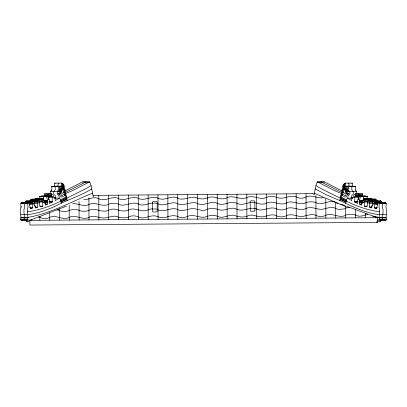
<?xml version="1.0" encoding="UTF-8"?>
<svg xmlns="http://www.w3.org/2000/svg" width="407" height="407" viewBox="0 0 407 407"><rect width="100%" height="100%" fill="white"/><g stroke="black" fill="none" stroke-linecap="round" stroke-linejoin="round"><path stroke-width="0.61" d="M25.407 202.554L25.834 201.384L32.794 201.384L33.171 200.539L33.893 201.938A2.824 2.03 90 0 1 34.02 202.427L34.524 205.164L34.905 206.054L35.419 206.186L35.144 207.931L37.179 207.407L37.607 207.046L37.439 203.993L38.09 201.765L37.551 202.32L34.071 202.32L33.715 201.094L34.865 199.13L35.073 199.338M37.551 202.32C36.945 201.338 37.683 199.516 38.502 199.318C39.026 200.727 39.555 203.693 39.576 205.225L40.405 206.766A27.355 19.678 90 0 1 41.412 206.497L42.649 206.181L42.425 203.174L42.827 200.946L42.389 201.877L38.909 201.877L42.46 201.791M353.429 186.762L352.37 186.101L352.309 183.104L345.35 183.104L345.411 186.101L346.469 186.762L347.034 189.804L347.659 189.499L347.761 188.263A5.581 4.014 -90 0 1 347.873 187.159L348.056 186.564C348.936 186.849 347.588 189.718 348.885 190.659C350.152 191.819 350.422 194.307 348.697 195.207A1.75 1.262 -90 0 0 348.005 196.332L347.659 198L348.229 198.423A44.989 32.362 -90 0 0 349.705 199.415L351.74 200.565L351.846 197.716L352.574 198.173L352.854 197.95L353.942 195.019A2.483 1.786 -90 0 1 354.578 194.515L355.489 193.895L355.311 195.233L355.708 195.808L354.512 196.947L354.884 198.855A1.48 1.068 -90 0 1 354.772 199.399L354.578 201.953L356.054 202.635A55.845 40.171 -90 0 0 357.081 203.134L357.55 203.352L356.959 201.989C357.412 199.74 358.613 199.13 358.771 197.151C357.987 194.805 359.584 197.741 360.353 196.413L367.44 196.444L366.834 199.048M362.261 193.91C362.169 194.475 362.912 195.686 362.347 196.342M59.198 193.025L59.498 194.073L60.2 193.788A1.043 0.748 -90 0 0 60.328 193.31L60.022 192.43M60.536 191.219C59.3 190.852 61.274 190.522 60.877 192.669A0.58 0.417 -90 0 1 60.607 192.964L60.19 192.887M345.35 183.104C340.969 185.266 347.023 189.876 346.123 192.669A0.58 0.417 -90 0 0 346.393 192.964L346.978 192.43M53.571 186.762L54.63 186.101L54.691 183.104L61.65 183.104L63.502 184.473A3.861 2.778 -90 0 1 64.062 185.673L64.815 189.54A3.994 2.874 -90 0 1 64.937 189.855L65.644 193.361L66.712 193.066L72.019 190.847L89.403 181.949L89.835 182.092L91.092 185.526L93.31 196.805M50.183 193.793C49.934 191.158 52.691 189.209 51.714 186.452L58.756 186.426L59.127 187.159A5.581 4.014 90 0 1 59.239 188.263L59.341 189.499L59.966 189.804L60.531 186.762L61.589 186.101L61.65 183.104M344.765 183.333C343.925 186.162 346.031 187.978 346.876 190.364M42.389 201.877L41.982 199.751L42.638 198.555L43.061 198.545L43.859 200.076L44.297 202.513L44.862 203.342L45.335 202.579L45.462 203.235A13.477 9.697 90 0 1 45.472 204.665L45.447 205.153L45.772 205.026A10.211 7.341 90 0 0 46.072 204.904L47.553 204.049C46.159 201.175 48.85 202.961 47.431 200.341A4.579 3.292 -90 0 1 47.126 199.048C46.362 195.136 46.235 197.777 48.413 196.032C47.705 198.723 49.593 199.41 50.041 201.989L49.451 203.352L49.919 203.134A55.845 40.171 -90 0 0 50.946 202.635L52.422 201.953L52.223 199.399A1.48 1.068 -90 0 1 52.116 198.855C52.233 197.975 53.093 196.24 51.511 196.306L44.551 196.306L44.551 193.895L51.623 193.869L52.422 194.515A2.483 1.786 -90 0 1 53.058 195.019L54.146 197.95L54.426 198.173L55.154 197.716L55.26 200.565L57.295 199.415A44.989 32.362 -90 0 0 58.771 198.423L59.341 198L58.995 196.332A1.75 1.262 -90 0 0 58.303 195.207C55.042 192.73 59.961 189.418 58.756 186.426M31.899 219.836L29.742 220.202L27.6 219.78C28.582 215.837 26.404 211.274 27.986 207.26A1.46 1.053 -90 0 0 28.007 206.563C27.686 205.225 27.427 201.897 29.345 202.345L29.736 203.525L29.497 204.787M29.385 204.075C30.932 204.818 34.483 202.437 32.779 205.133A1.196 0.86 -90 0 0 32.677 205.998L32.25 208.221L30.377 208.353L29.599 205.398A9.04 6.502 90 0 0 29.711 204.772L29.701 203.693M377.503 204.787L377.238 203.815L377.655 202.345C379.573 201.897 379.314 205.225 378.993 206.563A1.46 1.053 -90 0 0 379.014 207.26C380.601 211.274 378.444 215.827 379.4 219.78L377.258 220.202M60.068 193.371C59.697 194.485 59.178 192.318 60.17 192.806M383.14 220.019L385.907 220.126L386.36 219.78C385.404 215.827 387.561 211.274 385.978 207.26A1.46 1.053 -90 0 1 385.953 206.563C386.274 205.225 386.538 201.897 384.615 202.345L377.655 202.345M35.292 199.196L35.679 198.555L43.061 198.545M381.593 202.554L381.166 201.384L374.206 201.384L373.829 200.539L373.107 201.938A2.824 2.03 -90 0 0 372.98 202.427L372.476 205.164L372.095 206.054L371.581 206.186L371.856 207.931L369.821 207.407L369.393 207.046L369.561 203.993L368.91 201.765L369.449 202.32L372.929 202.32L373.285 201.094L372.135 199.13L371.927 199.338M51.511 196.306L51.557 193.869M344.307 183.623L344.302 183.705A26.134 18.803 90 0 0 344.286 184.666C343.539 187.352 346.159 188.645 346.611 190.975M29.345 202.345L22.385 202.345C20.462 201.897 20.726 205.225 21.047 206.563A1.46 1.053 90 0 1 21.022 207.26C19.444 211.274 21.622 215.837 20.64 219.78L21.093 220.126L23.86 220.019M343.569 184.707C343.04 187.22 344.322 189.072 345.721 190.822A7.977 5.739 -90 0 1 345.945 191.534L346.077 192.109M377.299 203.693L377.289 204.772A9.04 6.502 -90 0 0 377.401 205.398L376.623 208.353L374.75 208.221L374.323 205.998A1.196 0.86 -90 0 0 374.221 205.133C372.517 202.437 376.068 204.818 377.615 204.075M63.156 192.786L63.757 189.158A24.308 17.486 -90 0 0 63.706 188.192L64.367 190.059L64.133 192.328A3.068 2.208 90 0 1 64.184 192.74L65.069 193.071L65.807 195.279M368.269 201.241C368.849 200.219 368.142 198.036 367.323 198.835M368.03 203.485L368.009 202.874M346.24 191.336C346.622 189.799 347.247 192.216 346.464 191.219M355.016 186.564L355.387 186.681L355.326 189.448L356.624 191.661L356.817 193.793M362.825 202.579L361.665 202.579L361.538 203.235A13.477 9.697 -90 0 0 361.528 204.665L361.553 205.153L361.228 205.026A10.211 7.341 90 0 1 360.928 204.904L359.447 204.049C360.861 201.124 358.129 202.976 359.569 200.341A4.579 3.292 -90 0 0 359.874 199.048L360.353 196.413M342.353 192.669L342.363 192.587A3.368 2.422 -90 0 0 342.363 191.865L342.272 190.964A3.546 2.554 -90 0 0 342.195 190.4L342.063 189.855A3.994 2.874 90 0 1 342.185 189.54L342.938 185.673A3.861 2.778 -90 0 1 343.498 184.473L343.956 183.923M346.342 192.333L346.596 192.562L346.357 191.936M374.079 204.09L374.654 202.396L374.206 201.384M369.449 202.32C370.055 201.338 369.317 199.516 368.498 199.318C367.974 200.727 367.445 203.693 367.424 205.225L366.595 206.766A27.355 19.678 -90 0 0 365.588 206.497L364.351 206.181L364.575 203.174L364.173 200.946L364.611 201.877L368.091 201.877L364.54 201.791M361.665 202.579L362.138 203.342L362.367 203.154L363.324 199.511L363.939 198.545L364.362 198.555L365.018 199.751L364.611 201.877M38.991 202.874L38.97 203.485M386.182 214.606C375.458 215.435 365.13 211.777 355.357 207.804A171.261 123.194 90 0 1 351.149 205.932L339.855 200.514L340.425 196.866A5.194 3.734 90 0 1 340.588 196.383L341.468 192.933M39.382 201.455L39.128 202.508M351.002 198.158L351.485 196.332A1.75 1.262 -90 0 1 352.177 195.207C353.902 194.307 353.632 191.819 352.365 190.659C351.068 189.718 352.416 186.849 351.536 186.564M314.021 194.785L315.908 185.526L317.165 182.092L317.597 181.949L324.557 181.949L341.941 190.847M377.04 220.736L379.99 221.881L380.296 220.218M43.763 200.575L43.951 200.341A4.579 3.292 90 0 1 43.646 199.048L43.04 196.444L43.686 196.749M363.242 200.727L362.53 201.49L362.561 202.147M37.815 199.954L30.856 199.954L30.296 200.931M42.272 199.435L38.573 199.44L38.731 201.241M60.923 192.109L61.055 191.534A7.977 5.739 90 0 1 61.279 190.822C62.678 189.067 63.96 187.22 63.431 184.707M30.856 199.954L31.436 199.115L42.277 199.038M345.66 203.327L346.881 198.85A24.898 17.913 90 0 0 347.425 198.265L352.879 198M32.794 201.384L32.346 202.396L32.921 204.09M362.637 202.07C362.825 201.185 362.968 202.89 363.288 202.264M41.443 196.378L41.453 196.032L40.476 196.795M44.928 196.378L44.933 196.032L43.956 196.795M64.937 189.855L64.81 190.405A3.546 2.554 90 0 0 64.728 190.964L64.637 191.865A3.368 2.422 90 0 0 64.637 192.587L64.647 192.669M60.389 190.975C60.841 188.645 63.461 187.352 62.714 184.666A26.134 18.803 -90 0 0 62.698 183.705L62.693 183.623M44.439 202.147L44.47 201.49L43.758 200.727M34.6 202.213L33.995 203.632L37.475 203.632M60.76 191.336C61.645 188.95 63.919 186.915 63.044 183.923M64.794 194.037C64.815 196.759 63.874 195.818 64.438 193.793L62.434 195.599C60.913 196.662 60.363 194.119 61.823 193.656L63.278 192.816L64.184 192.74M40.166 199.048L39.56 196.444L40.207 196.749L47.166 196.749M342.063 189.855L341.356 193.361L340.288 193.066L334.981 190.847L317.597 181.949M342.206 194.037C340.415 200.01 342.857 192.369 341.193 195.279M29.492 203.958L29.625 203.683M347.436 194.444L347.41 194.521A9.453 6.802 90 0 1 347.059 195.385C346.733 196.52 345.385 197.619 344.251 196.81A21.719 15.624 -90 0 0 343.422 196.378L343.371 196.357M25.834 201.384L26.211 200.539L37.617 200.483M60.124 190.364C60.953 187.973 63.095 186.167 62.235 183.333M379.99 221.881L380.657 220.126M375.458 199.318L376.704 200.931M60.928 193.03L61.666 190.715L63.136 189.275A1.47 1.058 90 0 0 63.283 188.96L63.324 188.833A5.902 4.243 -90 0 1 63.446 188.395L63.792 186.833A17.44 12.546 90 0 0 63.879 185.882A17.44 12.546 -90 0 1 63.858 186.152M60.689 191.666L60.063 191.733A1.506 1.084 90 0 1 59.86 191.524L59.819 191.463M349.033 193.564C346.082 196.449 349.181 191.321 348.031 193.818M377.121 200.788C377.94 201.796 379.756 203.642 374.633 202.554M380.601 200.788L380.789 200.539L381.166 201.384M58.969 193.818C57.819 191.321 60.918 196.449 57.967 193.564M370.802 198.835L371.321 198.555L371.708 199.196M365.557 196.378L365.547 196.032L366.524 196.795M347.181 191.463L347.14 191.524A1.506 1.084 90 0 1 346.937 191.733L346.311 191.666M346.81 192.887L346.672 193.31A1.043 0.748 -90 0 0 346.8 193.788L347.502 194.073L347.802 193.025M43.712 202.264C44.312 201.897 46.347 201.312 47.772 201.816M128.444 209.961C125.722 211.543 121.912 210.984 118.91 210.394C115.99 208.628 110.974 208.608 108.053 210.531C101.979 212.836 96.668 208.165 90.593 209.676C87.21 211.559 82.646 211.859 79.09 210.383C75.336 208.618 70.777 209.605 67.191 211.208C63.553 211.93 60.272 210.979 57.077 209.793M51.165 191.081L51.343 190.934A1.694 1.221 90 0 1 51.506 190.837A1.694 1.221 -90 0 0 51.343 190.934M380.942 202.569L381.135 202.345C383.053 201.897 382.794 205.225 382.473 206.563A1.46 1.053 -90 0 0 382.499 207.26C384.081 211.274 381.924 215.827 382.88 219.78L382.422 220.126L379.66 220.019M57.051 186.762C59.168 186.584 57.031 182.504 58.756 183.333M306.044 202.65C299.817 205.84 293.381 200.158 286.94 202.523L286.325 203.078M128.444 209.946C134.381 206.954 139.998 211.869 146.042 210.617C148.199 210.185 149.944 208.537 152.355 208.974A13.07 4.635 -0.5 0 1 153.032 208.964C154.797 209.086 156.995 208.638 158.364 210.063C164.83 212.571 170.462 207.112 176.948 209.162C181.14 212.169 186.533 209.468 191 208.75C196.591 207.692 202.065 212.576 207.387 209.239C211.604 207.555 216.203 208.745 220.207 210.098C225.86 210.948 231.522 206.013 237.001 209.325C243.986 212.388 251.17 205.372 257.87 209.636C264.072 211.289 269.088 206.654 275.269 208.282C278.51 210.363 283.781 210.561 286.971 208.389C293.539 205.952 300.559 212.164 306.776 208.114C311.92 206.405 316.371 209.284 321.26 209.371C325.905 208.939 330.382 206.176 335.266 208.13C337.876 210.246 342.058 209.05 345.116 208.74L345.97 207.941L349.491 207.463M358.781 193.91C360.19 195.93 357.158 196.479 358.363 198.855A1.48 1.068 -90 0 1 358.292 199.277M55.464 186.564C54.584 186.849 55.932 189.718 54.635 190.659C53.368 191.819 53.098 194.307 54.823 195.207A1.75 1.262 -90 0 1 55.515 196.332L55.861 198L55.291 198.423M246.637 197.614C253.276 194.398 259.92 200.559 266.437 197.487C269.699 195.904 274.003 196.459 277.396 197.553C283.837 200.035 289.642 194.419 296.169 196.871C298.962 198.743 303.312 198.606 306.166 196.881A2.956 1.048 -0.5 0 1 307.209 196.54C312.897 194.795 317.658 198.84 323.265 197.756M286.325 203.093C279.66 206.283 273.046 199.74 266.575 203.118C261.477 205.901 256.476 202.233 251.378 202.381C246.647 202.884 241.366 205.917 236.686 203.179C230.174 199.969 223.575 206.878 217.236 203.286M306.044 202.635C309.824 201.221 314.352 201.582 317.882 203.388C323.941 204.619 329.126 199.842 335.226 202.243L336.116 202.976L337.937 203.271M90.99 185.638L89.27 186.681A150.987 108.608 -90 0 1 84.366 189.448L66.89 198.102M246.647 197.675C240.247 200.498 234.106 194.999 227.605 197.426C222.013 201.333 215.552 195.899 209.62 197.141C206.644 198.28 203.642 199.354 200.239 198.779C197.782 199.069 196.189 196.769 193.701 197.227C188.182 197.156 181.853 201.272 176.607 197.583C170.187 195.462 164.113 201.572 157.992 198.133M60.638 199.959L66.239 196.667M61.34 203.327L60.796 200.717L66.758 197.207M91.88 188.879C80.54 195.93 67.572 199.623 55.851 205.932A171.261 123.194 -90 0 1 51.643 207.804C41.865 211.772 31.543 215.435 20.818 214.606M92.689 193.071C71.495 201.73 50.997 213.273 28.241 217.363M65.059 190.847L82.443 181.949L89.403 181.949M348.244 183.333C349.969 182.504 347.832 186.584 349.949 186.762M351.724 183.333L352.309 183.104M60.933 201.012C50.382 206.232 39.169 210.2 27.467 211.788M63.629 196.357L63.578 196.383A21.719 15.624 90 0 0 62.749 196.81C61.615 197.614 60.267 196.52 59.941 195.385A9.453 6.802 -90 0 1 59.59 194.521L59.564 194.444M65.959 192.048L85.923 181.949L86.355 182.092M363.314 196.749L363.96 196.444L363.354 199.048A4.579 3.292 -90 0 1 363.049 200.341L363.237 200.575M347.263 206.456L377.447 217.699L377.487 222.385L29.93 225.051L29.894 220.365L64.555 206.883M64.688 206.822L66.458 206.135M93.01 195.803L94.175 195.35L312.983 193.666M57.641 209.569L59.346 208.908L59.386 220.228M26.343 220.126L27.01 221.881L29.96 220.736M320.645 182.092L321.077 181.949L341.041 192.048M324.557 181.949L317.165 182.092M51.714 186.452L51.984 186.564M354.756 196.454L358.241 196.454M27.34 220.019L24.578 220.126L24.12 219.78C25.102 215.837 22.924 211.274 24.501 207.26A1.46 1.053 -90 0 0 24.527 206.563C24.206 205.225 23.947 201.897 25.865 202.345L26.058 202.569M359.605 202.432L363.085 202.432M367.887 214.362C364.397 215.054 361.207 216.921 357.417 215.888C354.085 213.812 349.862 214.275 346.133 214.85L345.207 215.674C338.705 218.127 333.15 213.024 326.679 214.916C323.519 216.885 318.717 217.175 315.547 215.13C311.223 213.746 307.168 215.527 303.067 216.371C297.512 217.185 292.765 213.334 287.123 215.308C283.969 217.45 278.673 217.455 275.493 215.303C269.933 213.482 265.547 217.526 260.114 216.789C255.774 216.376 251.053 213.461 246.891 216.336C242.633 217.77 238.131 216.799 234.183 215.369C228.388 214.189 222.833 219.465 217.282 216.127C213.176 214.652 208.649 215.573 204.828 217.16C199.069 217.979 193.93 214.016 188.07 216.168C185.032 217.852 180.103 218.223 177.137 216.214C173.097 214.962 169.19 216.163 165.517 217.465C162.027 218.137 158.883 217.14 155.784 216.01C149.791 214.83 144.851 219.643 138.782 217.241C135.892 215.298 130.789 215.374 127.956 217.389L123.377 217.872L119.068 217.45C114.387 214.23 108.791 218.02 103.775 218.02C98.545 217.893 92.877 214.474 87.922 217.882C81.486 219.892 75.666 214.301 69.378 217.313C63.426 220.853 57.412 215.15 51.211 216.875A2.381 0.845 -0.5 0 0 49.771 217.399C47.08 218.966 42.806 219.149 40.1 217.272A0.941 0.336 -0.5 0 0 39.866 217.17L38.619 216.977L39.85 216.499L39.871 220.38M342.262 194.098C342.139 196.851 343.162 195.706 342.562 193.793L344.566 195.599C346.087 196.662 346.637 194.119 345.177 193.656L343.722 192.816L342.109 192.867L341.234 195.233M72.65 203.734C78.21 203.103 83.359 207.188 88.924 204.589C95.172 201.144 101.587 207.255 108.059 204.635C110.908 202.61 115.43 203.205 118.544 204.166M83.761 199.725C88.695 199.659 93.02 196.403 98.143 198.326C104.406 202.493 111.253 195.726 117.852 198.214C124.145 202.177 131.375 195.411 138.065 198.173C144.485 201.938 151.282 194.953 157.987 198.123M29.894 220.365L377.447 217.699M89.835 182.092L82.443 181.949M54.63 186.101L61.589 186.101M345.411 186.101L352.37 186.101M348.244 186.426L355.286 186.452M51.674 186.492L58.944 186.564M348.056 186.564L355.326 186.492M51.613 186.681L58.572 186.681M348.428 186.681L355.387 186.681M58.791 186.762L60.531 186.762M346.469 186.762L348.209 186.762M50.376 191.661L57.336 191.661M349.664 191.661L356.624 191.661M355.443 193.869L362.449 193.895M44.531 193.961L51.491 193.961M355.509 193.961L362.469 193.961M44.724 195.121L51.684 195.121M355.316 195.121L362.276 195.121M44.729 195.233L51.689 195.233M355.311 195.233L362.271 195.233M44.684 195.309L51.643 195.309M355.357 195.309L362.316 195.309M44.317 195.67L51.277 195.67M355.723 195.67L362.683 195.67M44.312 195.736L51.272 195.736M355.728 195.736L362.688 195.736M41.453 196.032L51.394 195.986M355.606 195.986L365.547 196.032M41.519 196.123L48.479 196.123M358.521 196.123L365.481 196.123M355.489 196.306L362.449 196.306M39.56 196.444L46.647 196.413M48.219 193.91C47.431 196.459 48.077 197.212 52.244 196.454M39.515 196.606L47.497 196.657M359.503 196.657L367.485 196.606M359.834 196.749L366.793 196.749L367.44 196.444M47.868 197.253L52.508 197.253M354.492 197.253L359.132 197.253M53.953 197.66L55.113 197.66M351.887 197.66L353.047 197.66M53.994 197.716L55.154 197.716M351.846 197.716L353.006 197.716M54.121 198L59.575 198.265A24.898 17.913 90 0 0 60.119 198.85L60.796 200.717M363.939 198.545L371.321 198.555M35.679 198.555L43.122 198.779M363.878 198.779L371.174 198.708M48.006 199.089L49.166 199.089M357.834 199.089L358.994 199.089M364.723 199.038L375.564 199.115L368.656 199.13M38.344 199.13L31.543 199.318M364.728 199.435L368.427 199.44M30.952 199.715L38.049 199.659M368.951 199.659L376.048 199.715M30.901 199.771L37.861 199.771M369.139 199.771L376.099 199.771M369.185 199.954L376.144 199.954M30.667 200.096L37.627 200.096M369.373 200.096L376.333 200.096M43.951 200.341L47.431 200.341M359.569 200.341L363.049 200.341M43.931 200.448L47.41 200.448M359.59 200.448L363.069 200.448M38.68 200.498L42.165 200.498M364.835 200.498L368.32 200.498M369.383 200.483L380.789 200.539M43.732 200.641L47.243 200.575M359.757 200.575L363.268 200.641M33.715 201.094L37.195 201.094M369.805 201.094L373.285 201.094M33.715 201.2L37.195 201.2M369.805 201.2L373.285 201.2M26.033 201.292L32.998 201.292M374.002 201.292L380.967 201.292M33.822 201.358L37.525 201.373M369.475 201.373L373.178 201.358M44.47 201.49L47.955 201.49M359.045 201.49L362.53 201.49M49.613 201.714L52.513 201.714M354.487 201.714L357.387 201.714M359.228 201.816L362.749 201.775M25.534 201.872L32.585 201.867M374.415 201.867L381.466 201.872M25.493 201.938L32.453 201.938M49.522 201.953L52.422 201.953M354.578 201.953L357.478 201.953M374.547 201.938L381.507 201.938M43.513 202.126L47.054 202.096M359.946 202.096L363.487 202.126M21.332 202.386L32.346 202.396M43.87 202.427L47.436 202.381M359.564 202.381L363.13 202.427M374.654 202.396L385.668 202.386M43.915 202.432L47.395 202.432M21.271 202.554L28.231 202.554M32.367 202.554C27.244 203.556 29.055 201.852 29.879 200.788M44.175 202.579L45.335 202.579M378.769 202.554L385.729 202.554M44.022 202.711L45.182 202.711M361.818 202.711L362.978 202.711M44.261 202.803L45.421 202.803M361.579 202.803L362.739 202.803M29.66 202.89L32.56 202.89M374.44 202.89L377.34 202.89M21.276 202.966L28.236 202.966M378.764 202.966L385.724 202.966M21.23 203.088L28.195 203.088M378.805 203.088L385.77 203.088M20.955 203.337L27.915 203.337M379.085 203.337L386.045 203.337M20.884 203.515L27.844 203.515M379.156 203.515L386.116 203.515M369.525 203.632L373.005 203.632L372.4 202.213M29.548 203.77L33.028 203.77M373.972 203.77L377.508 203.958M29.762 203.815L33.242 203.815M373.758 203.815L377.238 203.815M45.233 204.049L47.553 204.049M359.447 204.049L361.767 204.049M34.188 205.967L35.348 205.967M371.652 205.967L372.812 205.967M39.749 206.181L42.649 206.181M364.351 206.181L367.251 206.181M35.287 207.046L37.607 207.046M369.393 207.046L371.713 207.046M29.675 207.504L32.575 207.504M374.425 207.504L377.325 207.504M30.51 208.221L32.25 208.221M374.75 208.221L376.49 208.221M21.133 217.318L28.093 217.318M378.907 217.318L385.867 217.318M20.655 217.928L27.615 217.928M379.385 217.928L386.345 217.928M20.64 219.78L27.6 219.78M379.4 219.78L386.36 219.78M21.093 220.126L28.058 220.126M378.942 220.126L385.907 220.126M60.643 191.936L60.404 192.562L60.658 192.333M346.83 192.806C347.822 192.318 347.303 194.485 346.932 193.371M379.533 211.788C367.831 210.2 356.618 206.232 346.067 201.012M378.759 217.363L372.542 216.112M38.629 199.42L39.158 198.555L39.677 198.835M35.826 198.708L36.198 198.835M54.691 183.104L55.276 183.333M312.968 193.671L314.148 194.108M333.079 201.165L334.844 201.826M340.761 204.029L344.912 205.576M376.302 221.942L377.487 222.385M339.855 200.514L326.556 194.928L315.12 188.879M346.962 207.046L322.67 196.932L314.311 193.071M340.11 198.102L322.634 189.448A150.987 108.608 90 0 1 317.73 186.681L316.01 185.638M217.297 219.017L217.236 203.276C210.511 200.127 203.668 207.127 197.232 203.291C190.486 200.631 183.277 207.351 176.953 203.297C170.436 201.078 164.28 207.138 157.952 203.856C156.171 202.686 153.836 203.19 151.796 203.118C147.41 203.765 142.511 206.614 138.202 203.892C131.563 201.048 125.585 207 118.905 204.533L118.544 204.197M340.242 197.207L346.204 200.717M340.761 196.667L346.362 199.959M351.709 198.423L351.139 198M48.759 196.454L49.028 197.253L48.636 198.855A1.48 1.068 90 0 0 48.708 199.277M44.251 201.775L44.363 202.07M355.835 191.081L355.657 190.934A1.694 1.221 -90 0 0 355.494 190.837M65.766 195.233L65.049 194.622L65.619 195.65L65.476 196.225L64.916 195.508L64.738 194.098M346.072 193.03L345.334 190.715L343.864 189.275A1.47 1.058 -90 0 1 343.717 188.96L343.676 188.833A5.902 4.243 90 0 0 343.554 188.395L343.208 186.833A17.44 12.546 -90 0 1 343.121 185.882A17.44 12.546 90 0 0 343.142 186.152M363.044 196.795L362.067 196.032L362.072 196.378M367.872 202.508L367.618 201.455M65.532 192.933L66.412 196.383A5.194 3.734 -90 0 1 66.575 196.866L67.145 200.514M26.704 220.218L27.01 221.881M343.844 192.786L343.243 189.158A24.308 17.486 90 0 1 343.294 188.192L342.633 190.059L342.867 192.328A3.068 2.208 90 0 0 342.816 192.74M375.203 217.104L375.208 217.806M365.328 213.4L365.349 217.882M355.433 209.691L355.469 217.959M345.548 205.988L345.599 218.035M335.683 202.289L335.744 218.111M325.788 198.758L325.865 218.183M315.903 195.411L315.985 218.259M306.033 193.737L306.054 198.321M306.028 198.275L306.105 218.335M296.154 193.813L296.245 218.411M286.284 193.89L286.386 218.488M276.424 193.966L276.521 218.564M266.554 194.042L266.636 218.64M256.675 194.119L256.771 218.717M246.8 194.195L246.901 218.793M236.93 194.271L237.042 218.864M227.07 194.343L227.152 218.941M217.206 194.419L217.236 203.276M207.356 199.069L207.438 219.093M207.321 194.495L207.336 199.054M197.456 194.571L197.558 219.17M187.586 194.648L187.708 219.246M177.727 194.724L177.808 219.322M167.837 194.8L167.949 219.398M157.982 194.877L158.079 219.47M148.123 194.948L148.214 219.546M138.243 195.024L138.355 219.622M128.388 195.101L128.485 219.699M118.503 195.177L118.605 219.775M108.638 195.253L108.745 219.851M98.769 195.329L98.784 199.857M98.784 199.939L98.865 219.928M88.919 197.878L88.93 199.934M88.904 200.02L88.985 220.004M79.055 201.485L79.131 220.07M69.19 205.077L69.251 220.156M49.486 212.744L49.517 220.304M61.625 201.465A0.824 0.59 90 0 1 61.691 201.262C62.383 200.722 62.225 202.711 61.432 201.953C60.404 200.717 62.81 199.394 62.592 201.373A1.236 0.89 -90 0 1 62.505 201.755M63.624 200.514A0.824 0.59 -90 0 1 63.69 200.305C64.382 199.766 64.225 201.755 63.431 200.997C62.403 199.761 64.81 198.438 64.591 200.417A1.236 0.89 -90 0 1 64.504 200.804M65.435 199.639A0.824 0.59 -90 0 1 65.502 199.43C66.193 198.891 66.036 200.88 65.242 200.122C64.214 198.891 66.621 197.563 66.402 199.542A1.236 0.89 -90 0 1 66.316 199.929M345.375 201.465A0.824 0.59 -90 0 0 345.309 201.262C344.617 200.722 344.775 202.711 345.568 201.953C346.596 200.717 344.19 199.394 344.408 201.373A1.236 0.89 -90 0 0 344.495 201.755M343.376 200.514A0.824 0.59 -90 0 0 343.31 200.305C342.618 199.766 342.775 201.755 343.569 200.997C344.597 199.761 342.19 198.438 342.409 200.417A1.236 0.89 -90 0 0 342.496 200.804M341.565 199.639A0.824 0.59 -90 0 0 341.498 199.43C340.807 198.891 340.964 200.88 341.758 200.122C342.786 198.891 340.379 197.563 340.598 199.542A1.236 0.89 -90 0 0 340.684 199.929M62.698 183.705A26.134 18.803 90 0 1 62.709 184.259M21.047 206.563A1.46 1.053 -90 0 1 21.022 207.26M59.961 190.161L59.966 190.542A1.938 1.394 -90 0 1 59.951 190.924L59.559 191.382A1.348 0.972 -90 0 1 59.29 191.056C59.005 190.751 59.966 189.469 59.961 190.161M152.544 202.223L152.533 211.574A1.211 0.432 -0.5 0 0 153.754 211.955L156.034 211.935A1.211 0.432 -0.5 0 0 157.183 211.492L157.204 202.03A1.211 0.427 -0.5 0 0 156.018 201.607L153.765 201.623A1.211 0.432 -0.5 0 0 152.549 202.03L152.544 202.223M347.039 190.288L347.034 190.542A1.938 1.394 -90 0 0 347.049 190.924L347.441 191.382A1.348 0.972 -90 0 0 347.71 191.056L347.039 189.901L347.039 190.288M254.919 210.643L254.914 210.79A1.211 0.432 -0.5 0 1 253.698 211.187L251.419 211.208A1.211 0.432 -0.5 0 1 250.259 210.78L250.168 201.317A1.211 0.427 -0.5 0 1 251.348 200.88L253.602 200.86A1.211 0.432 -0.5 0 1 254.823 201.246L254.919 210.643M348.239 191C348.051 192.023 349.435 191.534 348.697 190.934A1.694 1.221 90 0 0 348.529 190.837L348.239 191M58.771 191.117L58.303 191.677L58.303 190.934A1.694 1.221 -90 0 1 58.471 190.837L58.771 191.117"/></g></svg>
